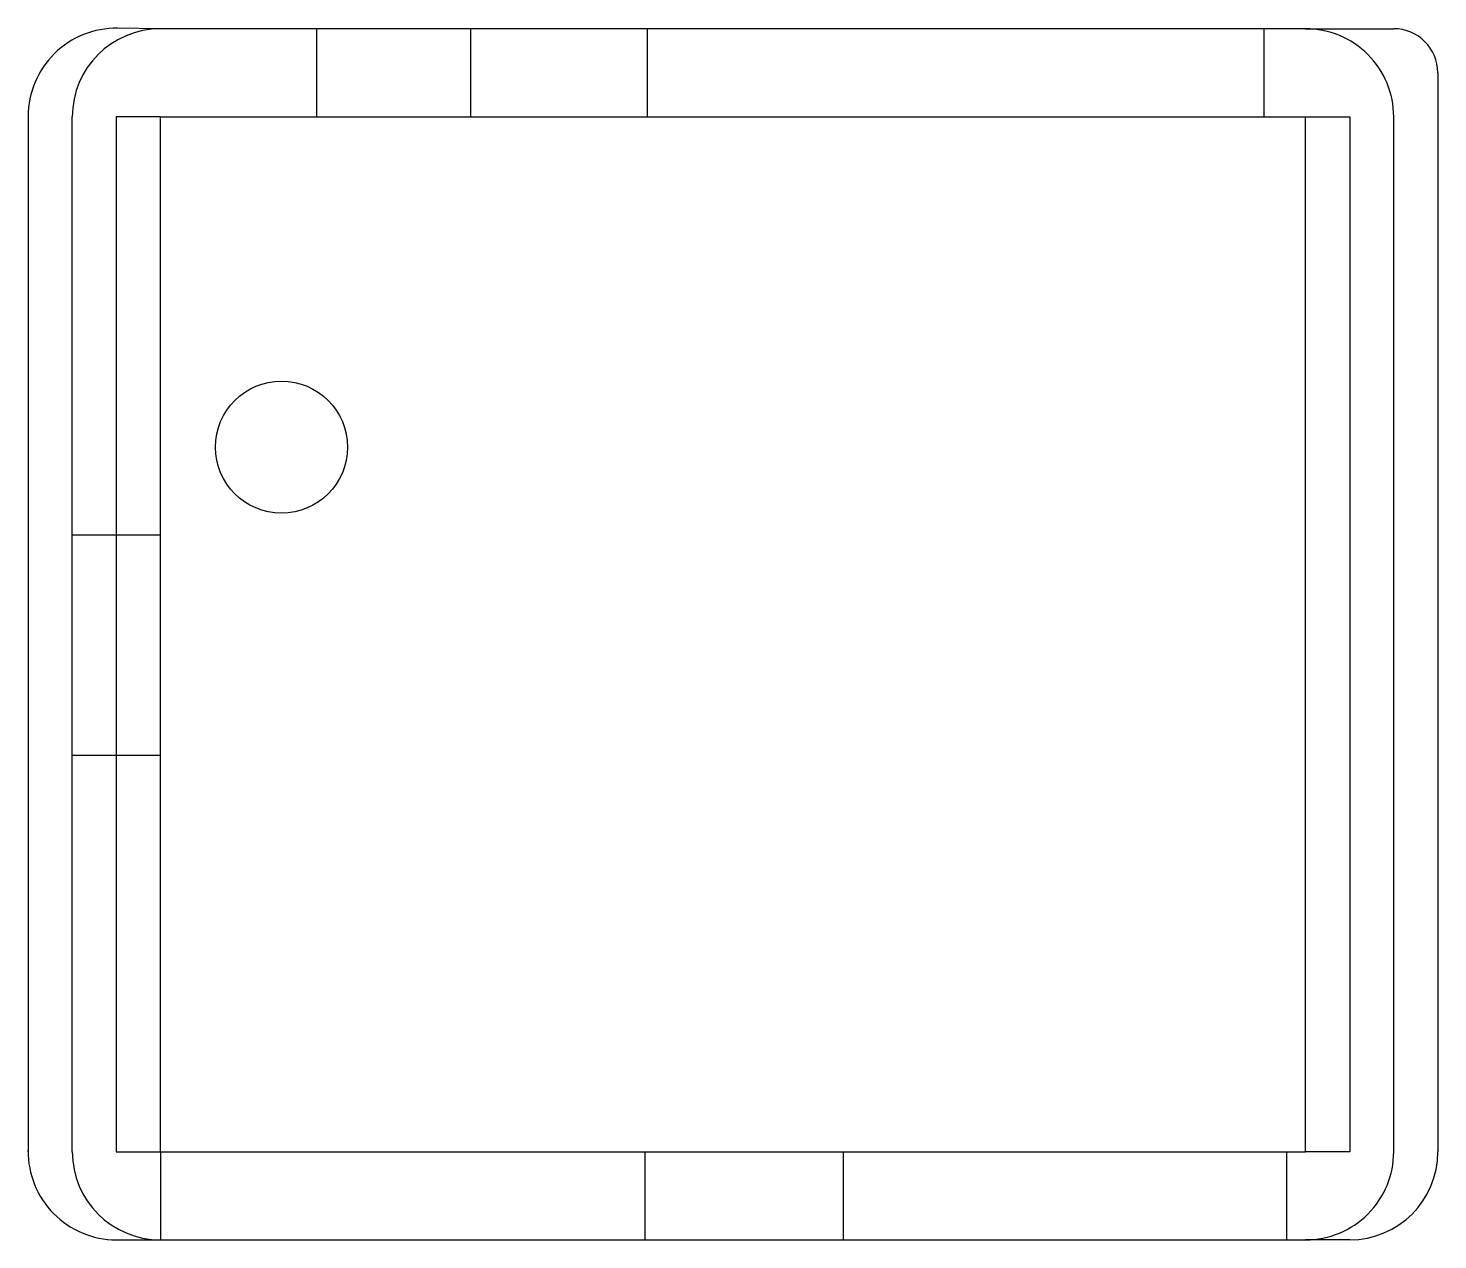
# Model space of a CAD drawing. Header units: millimetres. Extents: x -30 to 290, y -20 to 255.
import ezdxf

# ---------------------------------------------------------------- set-up
doc = ezdxf.new("R2010")
doc.units = ezdxf.units.MM
doc.layers.get('0').update_dxf_attribs({"linetype": 'CONTINUOUS'})

msp = doc.modelspace()

# ---------------------------------------------------------------- linework, layer by layer
for p, q in [((35.5, 235), (35.5, 255)), ((70.5, 235), (70.5, 255)), ((110.5, 255), (110.5, 235)), ((250.5, 255), (250.5, 235)), ((260, 255), (280, 255)), ((290, 245), (290, 0)), ((-20, 0), (-20, 235)), ((0, 235), (-10, 235)), ((-10, 235), (-10, 0)), ((0, 0), (0, 235)), ((0, 235), (260, 235)), ((0, 235), (35.5, 235)), ((35.5, 235), (70.5, 235)), ((70.5, 235), (110.5, 235)), ((110.5, 235), (250.5, 235)), ((260, 0), (260, 235)), ((260, 235), (270, 235)), ((270, 235), (270, 0)), ((-20, 90), (-20, 140)), ((0, 140), (-20, 140)), ((-20, 90), (-20, 96.01)), ((0, 90), (-20, 90)), ((0, 0), (0, 90)), ((-10, 0), (0, 0)), ((0, 0), (260, 0)), ((0, 0), (110, 0)), ((110, 0), (120, 0)), ((110, 0), (155, 0)), ((110, 0), (110, -20)), ((155, 0), (255.65, 0)), ((155, 0), (155, -20)), ((255.65, 0), (255.65, -20)), ((270, 0), (260, 0)), ((0, 0), (0, -20)), ((270, -20), (260, -20))]:
    msp.add_line(p, q)
msp.add_lwpolyline([(0, -20), (260, -20, 0.414214), (280, 0), (280, 235, 0.414214), (260, 255), (70.5, 255), (35.5, 255), (0, 255), (-9.73, 255.13, 0.418169), (-30, 235.13), (-30, 235), (-30, 0), (-30, 0.27, 0.418169), (-10, -20)], format="xyb", close=True)
msp.add_circle((27.5, 160), 15)
for centre, radius, start, end in [((0, 235), 20, 90, 180), ((280, 245), 10, 0, 90), ((0, 0), 20, 180, 270), ((270, 0), 20, -90, 0)]:
    msp.add_arc(centre, radius, start, end)

doc.saveas('drawing.dxf')
